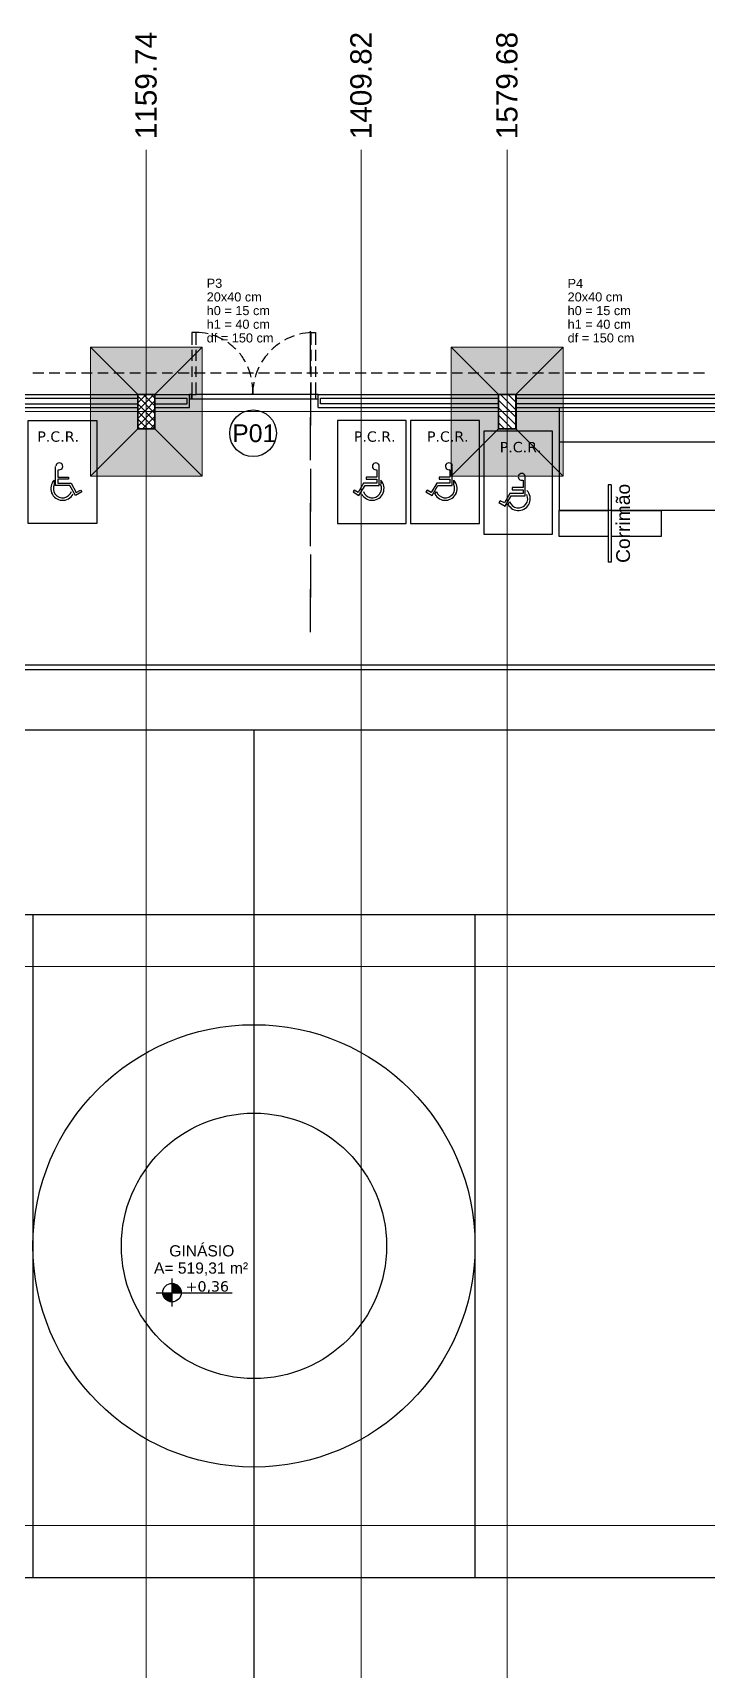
# Model space of a CAD drawing. Header units: millimetres. Extents: x 180 to 11148, y -1598 to 1045.
# Drawn here: x 340.25 to 355.95, y 10.09 to 48.17 of the extents above; entities that cross this region are included whole.
import ezdxf

# ---------------------------------------------------------------- set-up
doc = ezdxf.new("R2010")
doc.units = ezdxf.units.MM
doc.header["$MEASUREMENT"] = 0
for name, color, linetype, lineweight in [('LC-Eixos', 9, 'Continuous', 5), ('LC-Hachuras das sapatas', 43, 'Continuous', 5), ('LC-Hachuras dos pilares', 9, 'Continuous', 5), ('LC-Seção das fundações', 7, 'Continuous', 5), ('LC-Seção dos pilares', 4, 'Continuous', 30), ('LC-Textos', 3, 'Continuous', 20)]:
    doc.layers.add(name, color=color, linetype=linetype, lineweight=lineweight)
for name, color, linetype in [('PCR', 170, 'Continuous'), ('PDF3_Geometry', 7, 'Continuous'), ('PDF3_Solid Fills', 7, 'Continuous'), ('PDF3_Text', 7, 'Continuous'), ('PDF5_Geometry', 7, 'Continuous'), ('PDF5_Text', 7, 'Continuous')]:
    doc.layers.add(name, color=color, linetype=linetype)
doc.styles.add('Arial', font='arial.ttf')
doc.styles.add('PDF Arial', font='arial.ttf')
doc.styles.add('PDF Swis721 Lt BT', font='swissl.ttf')
doc.styles.add('PDF Verdana', font='verdana.ttf')
pattern_1 = [(135, (148.60113, 145.24555), (-0.08838835, -0.08838835), [])]

# ---------------------------------------------------------------- blocks, each defined once
blk = doc.blocks.new('E')
at = {"layer": 'LC-Hachuras das sapatas', "linetype": 'Continuous'}
h = blk.add_hatch(color=256, dxfattribs=at)
h.paths.add_polyline_path([(170.4959, 182.9429), (173.0959, 182.9429), (173.0959, 185.9429), (170.4959, 185.9429), (170.4959, 182.9429)])
h.paths.add_polyline_path([(171.5959, 184.0429), (171.9959, 184.0429), (171.9959, 184.8429), (171.5959, 184.8429), (171.5959, 184.0429)], flags=0)
h = blk.add_hatch(color=256, dxfattribs=at)
h.paths.add_polyline_path([(178.8947, 182.9429), (181.4947, 182.9429), (181.4947, 185.9429), (178.8947, 185.9429), (178.8947, 182.9429)])
h.paths.add_polyline_path([(179.9947, 184.0429), (180.3947, 184.0429), (180.3947, 184.8429), (179.9947, 184.8429), (179.9947, 184.0429)], flags=0)
at = {"layer": 'LC-Hachuras dos pilares', "linetype": 'Continuous'}
h = blk.add_hatch(dxfattribs=at)
h.set_pattern_fill('ANSI31', color=256, angle=90, style=0)
h.set_pattern_definition(pattern_1)
h.paths.add_polyline_path([(171.5959, 184.0429), (171.9959, 184.0429), (171.9959, 184.8429), (171.5959, 184.8429), (171.5959, 184.0429)])
h = blk.add_hatch(dxfattribs=at)
h.set_pattern_fill('ANSI31', color=256, angle=90, style=0)
h.set_pattern_definition(pattern_1)
h.paths.add_polyline_path([(179.9947, 184.0429), (180.3947, 184.0429), (180.3947, 184.8429), (179.9947, 184.8429), (179.9947, 184.0429)])
at = {"layer": 'LC-Eixos'}
for p, q in [((171.7959, 189.0314), (171.7959, 190.5314)), ((176.7975, 189.0314), (176.7975, 190.5314)), ((180.1947, 189.0314), (180.1947, 190.5314)), ((171.7959, 189.0314), (171.7959, 140.3947)), ((176.7975, 189.0314), (176.7975, 140.3947)), ((180.1947, 189.0314), (180.1947, 140.3947)), ((145.5511, 184.4429), (207.9089, 184.4429)), ((145.5511, 171.5401), (207.9089, 171.5401)), ((145.5511, 158.5441), (207.9089, 158.5441))]:
    blk.add_line(p, q, dxfattribs=at)
at = {"layer": 'LC-Seção das fundações'}
for p, q in [((170.4959, 185.9429), (171.5959, 184.8429)), ((173.0959, 185.9429), (171.9959, 184.8429)), ((178.8947, 185.9429), (179.9947, 184.8429)), ((181.4947, 185.9429), (180.3947, 184.8429)), ((170.4959, 182.9429), (171.5959, 184.0429)), ((170.4959, 182.9429), (171.5959, 184.0429)), ((173.0959, 182.9429), (171.9959, 184.0429)), ((178.8947, 182.9429), (179.9947, 184.0429)), ((178.8947, 182.9429), (179.9947, 184.0429)), ((181.4947, 182.9429), (180.3947, 184.0429))]:
    blk.add_line(p, q, dxfattribs=at)
for points in [[(170.4959, 182.9429), (173.0959, 182.9429), (173.0959, 185.9429), (170.4959, 185.9429), (170.4959, 182.9429)], [(178.8947, 182.9429), (181.4947, 182.9429), (181.4947, 185.9429), (178.8947, 185.9429), (178.8947, 182.9429)]]:
    blk.add_lwpolyline(points, close=True, dxfattribs=at)
at = {"layer": 'LC-Seção dos pilares'}
for points in [[(171.5959, 184.0429), (171.9959, 184.0429), (171.9959, 184.8429), (171.5959, 184.8429), (171.5959, 184.0429)], [(179.9947, 184.0429), (180.3947, 184.0429), (180.3947, 184.8429), (179.9947, 184.8429), (179.9947, 184.0429)]]:
    blk.add_lwpolyline(points, close=True, dxfattribs=at)
at = {"layer": 'LC-Textos', "linetype": 'Continuous', "char_height": 0.4942, "width": 5.003943, "attachment_point": 7, "rotation": 90, "line_spacing_factor": 0.798, "style": 'Arial'}
for s, insert in [('1159.74', (172.043, 190.7785)), ('1409.82', (177.0446, 190.7785)), ('1579.68', (180.4418, 190.7785))]:
    blk.add_mtext(s, dxfattribs=dict(at, insert=insert))
at = {"layer": 'LC-Textos', "linetype": 'Continuous', "char_height": 0.2118, "attachment_point": 7, "line_spacing_factor": 0.798, "style": 'Arial'}
for s, insert, width in [('P3', (173.2018, 187.3196), 0.733317), ('P4', (181.6006, 187.3196), 0.733317), ('20x40 cm', (173.2018, 187.0019), 2.594363), ('20x40 cm', (181.6006, 187.0019), 2.594363), ('h0 = 15 cm', (173.2018, 186.6842), 2.982933), ('h1 = 40 cm', (173.2018, 186.3665), 2.982933), ('h0 = 15 cm', (181.6006, 186.6842), 2.982933), ('h1 = 40 cm', (181.6006, 186.3665), 2.982933), ('df = 150 cm', (173.2018, 186.0488), 3.149463), ('df = 150 cm', (181.6006, 186.0488), 3.149463)]:
    blk.add_mtext(s, dxfattribs=dict(at, insert=insert, width=width))

msp = doc.modelspace()

# ---------------------------------------------------------------- linework, layer by layer
at = {"layer": 'PCR', "lineweight": -3}
for points in [[(341.7503, 39.1474), (341.7503, 36.7513), (340.1501, 36.7513), (340.1501, 39.1474)], [(347.3468, 39.1474), (347.3468, 36.7513), (348.947, 36.7513), (348.947, 39.1474)], [(349.0486, 39.1474), (349.0486, 36.7513), (350.6488, 36.7513), (350.6488, 39.1474)], [(350.7504, 38.9018), (350.7504, 36.5057), (352.3506, 36.5057), (352.3506, 38.9018)]]:
    msp.add_lwpolyline(points, close=True, dxfattribs=at)
for points in [[(340.8359, 37.7842), (340.8359, 37.6911), (341.1491, 37.6911), (341.2677, 37.4794), (341.3693, 37.5302), (341.3947, 37.4879), (341.2508, 37.4032), (341.1153, 37.6403), (340.7851, 37.6403), (340.7851, 38.0805)], [(348.2612, 37.7842), (348.2612, 37.6911), (347.9564, 37.6911), (347.8294, 37.4794), (347.7363, 37.5302), (347.7109, 37.4879), (347.8463, 37.4032), (347.9903, 37.6403), (348.3205, 37.6403), (348.3205, 38.0805)], [(349.963, 37.7842), (349.963, 37.6911), (349.6582, 37.6911), (349.5312, 37.4794), (349.4381, 37.5302), (349.4042, 37.4879), (349.5481, 37.4032), (349.6836, 37.6403), (350.0138, 37.6403), (350.0138, 38.0805)], [(340.7512, 37.7588), (340.7512, 37.6657)], [(340.8359, 38.0043), (340.8359, 37.835), (341.0899, 37.835), (341.0899, 37.7842), (340.8359, 37.7842)], [(348.2612, 38.0043), (348.2612, 37.835), (348.0157, 37.835), (348.0157, 37.7842), (348.2612, 37.7842)], [(348.3543, 37.7588), (348.3543, 37.6657)], [(349.963, 38.0043), (349.963, 37.835), (349.7175, 37.835), (349.7175, 37.7842), (349.963, 37.7842)], [(350.0477, 37.7588), (350.0477, 37.6657)], [(351.6648, 37.5387), (351.6648, 37.454), (351.36, 37.454), (351.233, 37.2339), (351.1314, 37.2847), (351.106, 37.2423), (351.2499, 37.1577), (351.3854, 37.3947), (351.7156, 37.3947), (351.7156, 37.835)], [(351.6648, 37.7588), (351.6648, 37.5895), (351.4108, 37.5895), (351.4108, 37.5387), (351.6648, 37.5387)], [(349.6413, 37.4963), (349.6074, 37.4371)], [(351.3431, 37.2508), (351.3092, 37.1915)]]:
    msp.add_lwpolyline(points, dxfattribs=at)
for centre, radius, start, end in [((340.874, 38.0848), 0.0804, 250.52669, 180), ((348.24, 38.0848), 0.0804, 360, 289.47331), ((349.9418, 38.0848), 0.0804, 360, 289.47331), ((340.9502, 37.5683), 0.2752, 136.05468, 332.14417), ((348.1554, 37.5683), 0.2752, 207.85583, 43.94532), ((349.8572, 37.5683), 0.2752, 207.85583, 43.94532), ((351.6352, 37.8392), 0.0804, 360, 289.47331), ((340.9502, 37.5683), 0.2159, 154.16017, 341.6913), ((348.1554, 37.5683), 0.2159, 198.3087, 25.83983), ((349.8572, 37.5683), 0.2159, 198.3087, 25.83983), ((351.559, 37.3312), 0.2752, 207.85583, 43.94532), ((351.559, 37.3312), 0.2159, 198.3087, 25.83983)]:
    msp.add_arc(centre, radius, start, end, dxfattribs=at)
at = {"layer": 'PDF3_Geometry', "lineweight": -3}
for points in [[(343.9601, 41.1963), (343.9601, 40.9084)], [(344.0617, 41.1963), (343.9601, 41.1963)], [(344.0617, 40.9084), (344.0617, 41.1963)], [(346.7203, 40.2311), (346.7203, 41.2302)], [(346.7372, 40.9084), (346.7372, 41.1963)], [(346.7372, 41.1963), (346.8388, 41.1963)], [(346.8388, 41.1963), (346.8388, 40.9084)], [(343.9601, 40.7899), (343.9601, 40.5359)], [(344.0617, 40.5359), (344.0617, 40.7899)], [(346.7372, 40.5359), (346.7372, 40.7899)], [(346.8388, 40.7899), (346.8388, 40.5359)], [(343.9601, 40.4089), (343.9601, 40.1634)], [(344.0617, 40.1634), (344.0617, 40.4089)], [(346.7203, 40.5359), (346.7203, 40.5359)], [(346.7372, 40.1634), (346.7372, 40.4089)], [(346.8388, 40.4089), (346.8388, 40.1634)], [(340.2601, 40.2565), (340.5141, 40.2565)], [(340.6411, 40.2565), (340.8867, 40.2565)], [(341.0137, 40.2565), (341.2592, 40.2565)], [(341.3862, 40.2565), (341.6402, 40.2565)], [(341.7672, 40.2565), (342.0128, 40.2565)], [(342.1398, 40.2565), (342.3853, 40.2565)], [(342.5123, 40.2565), (342.7663, 40.2565)], [(342.8848, 40.2565), (343.1388, 40.2565)], [(343.2658, 40.2565), (343.5114, 40.2565)], [(343.6384, 40.2565), (343.8924, 40.2565)], [(343.9601, 40.0364), (343.9601, 39.757)], [(344.0109, 40.2565), (344.2649, 40.2565)], [(344.0617, 39.757), (344.0617, 40.0364)], [(344.3919, 40.2565), (344.6374, 40.2565)], [(344.7644, 40.2565), (345.01, 40.2565)], [(345.137, 40.2565), (345.391, 40.2565)], [(345.5095, 40.2565), (345.7635, 40.2565)], [(345.8905, 40.2565), (346.136, 40.2565)], [(346.263, 40.2565), (346.5171, 40.2565)], [(346.6356, 40.2565), (346.8896, 40.2565)], [(346.7203, 40.0364), (346.7203, 39.0373)], [(346.7372, 39.757), (346.7372, 40.0364)], [(346.8388, 40.0364), (346.8388, 39.757)], [(347.0166, 40.2565), (347.2621, 40.2565)], [(347.3891, 40.2565), (347.6347, 40.2565)], [(347.7617, 40.2565), (348.0157, 40.2565)], [(348.1342, 40.2565), (348.3882, 40.2565)], [(348.5152, 40.2565), (348.7607, 40.2565)], [(348.8877, 40.2565), (349.1417, 40.2565)], [(349.2603, 40.2565), (349.5143, 40.2565)], [(349.6413, 40.2565), (349.8868, 40.2565)], [(350.0138, 40.2565), (350.2593, 40.2565)], [(350.3863, 40.2565), (350.6403, 40.2565)], [(350.7673, 40.2565), (351.0129, 40.2565)], [(351.1399, 40.2565), (351.3854, 40.2565)], [(351.5124, 40.2565), (351.7664, 40.2565)], [(351.885, 40.2565), (352.139, 40.2565)], [(352.266, 40.2565), (352.5115, 40.2565)], [(352.6385, 40.2565), (352.8925, 40.2565)], [(353.011, 40.2565), (353.265, 40.2565)], [(353.392, 40.2565), (353.6376, 40.2565)], [(353.7646, 40.2565), (354.0101, 40.2565)], [(354.1371, 40.2565), (354.3911, 40.2565)], [(354.5096, 40.2565), (354.7636, 40.2565)], [(354.8906, 40.2565), (355.1362, 40.2565)], [(355.2632, 40.2565), (355.5172, 40.2565)], [(355.6357, 40.2565), (355.8897, 40.2565)], [(319.7029, 39.757), (343.9008, 39.757)], [(331.6495, 39.6723), (342.6986, 39.6723)], [(342.6986, 39.74), (342.7155, 39.757)], [(342.6986, 39.5622), (342.8933, 39.757)], [(342.6986, 39.3844), (343.0711, 39.757)], [(342.6986, 39.1982), (343.0965, 39.6046)], [(343.0965, 39.6723), (343.85, 39.6723)], [(343.85, 39.5368), (343.85, 39.6723)], [(343.9008, 39.4522), (343.9008, 39.757)], [(343.9601, 39.757), (343.9008, 39.757)], [(343.9008, 39.757), (343.9008, 39.6554)], [(343.9008, 39.6554), (343.9601, 39.6554)], [(343.9008, 39.6554), (346.8388, 39.6554)], [(343.9601, 39.757), (344.0617, 39.757)], [(343.9601, 39.6554), (343.9601, 39.757)], [(343.9601, 39.757), (343.9601, 39.6554)], [(346.788, 39.757), (344.0617, 39.757)], [(346.7203, 39.7316), (346.7203, 39.7316)], [(346.8388, 39.757), (346.7372, 39.757)], [(346.8981, 39.757), (346.8388, 39.757)], [(346.8388, 39.757), (346.8388, 39.6554)], [(346.8388, 39.757), (346.8388, 39.6554)], [(346.8388, 39.6554), (346.8981, 39.6554)], [(346.8981, 39.757), (370.6049, 39.757)], [(346.8981, 39.4522), (346.8981, 39.757)], [(346.8981, 39.6554), (346.8981, 39.757)], [(351.0975, 39.5368), (346.9489, 39.5368), (346.9489, 39.6723), (351.0975, 39.6723)], [(351.5039, 39.6723), (362.4514, 39.6723)], [(331.6495, 39.5368), (342.6986, 39.5368)], [(331.6495, 39.4522), (342.6986, 39.4522)], [(342.6986, 39.0204), (343.0965, 39.4183)], [(342.8086, 38.9526), (343.0965, 39.2405)], [(343.0965, 39.5368), (343.85, 39.5368)], [(343.0965, 39.4522), (343.9008, 39.4522)], [(346.7203, 38.2245), (346.7203, 39.2236)], [(346.8981, 39.4522), (351.0975, 39.4522)], [(362.4514, 39.5368), (351.5039, 39.5368)], [(351.5039, 39.4522), (362.4514, 39.4522)], [(352.503, 39.4522), (352.503, 37.0561)], [(342.9949, 38.9526), (343.0965, 39.0627)], [(346.7203, 38.5293), (346.7203, 38.5293)], [(352.503, 38.6563), (370.6049, 38.6563)], [(346.7203, 38.0297), (346.7203, 37.0307)], [(346.7203, 37.7249), (346.7203, 37.7249)], [(353.646, 37.6572), (353.646, 35.8538)], [(353.7138, 37.6572), (353.646, 37.6572)], [(353.7138, 37.6572), (353.7138, 35.8538)], [(346.7203, 36.2263), (346.7203, 37.2254)], [(370.6049, 37.0561), (352.503, 37.0561)], [(353.646, 36.4549), (352.503, 36.4549), (352.503, 37.0561), (353.646, 37.0561)], [(353.7138, 37.0561), (354.8822, 37.0561), (354.8822, 36.4549), (353.7138, 36.4549)], [(346.7203, 36.5311), (346.7203, 36.5311)], [(346.7203, 36.0316), (346.7203, 35.0325)], [(353.7138, 35.8538), (353.646, 35.8538)], [(346.7203, 35.7268), (346.7203, 35.7268)], [(346.7203, 34.2282), (346.7203, 35.2273)], [(370.9012, 33.0513), (370.9012, 33.4577), (319.9993, 33.4577), (319.9993, 33.3561)], [(319.9993, 33.3561), (370.7996, 33.3561), (370.7996, 33.0513)], [(343.4921, 19.1964), (343.4921, 18.5445)], [(343.1281, 18.8662), (344.8976, 18.8662)], [(343.1281, 18.8662), (344.8976, 18.8662)]]:
    msp.add_lwpolyline(points, dxfattribs=at)
for points in [[(342.6986, 39.757), (343.0965, 39.757), (343.0965, 38.9526), (342.6986, 38.9526)], [(351.0975, 39.757), (351.5039, 39.757), (351.5039, 38.9526), (351.0975, 38.9526)]]:
    msp.add_lwpolyline(points, close=True, dxfattribs=at)
at = {"layer": 'PDF3_Geometry', "color": 49, "lineweight": -3, "true_color": 0x464646}
msp.add_lwpolyline([(321.3963, 31.9506), (321.3963, 7.956), (369.4026, 7.956), (369.4026, 31.9506)], close=True, dxfattribs=at)
for points in [[(345.3994, 31.9506), (345.3994, 7.956)], [(329.1179, 23.5009), (329.1179, 27.6665), (361.6894, 27.6665), (361.6894, 23.5009)], [(340.2601, 27.6665), (340.2601, 12.2401)], [(350.5472, 27.6665), (350.5472, 12.2401)], [(361.6894, 16.4057), (361.6894, 12.2401), (329.1179, 12.2401), (329.1179, 16.4057)]]:
    msp.add_lwpolyline(points, dxfattribs=at)
for radius in [5.1435, 3.0861]:
    msp.add_circle((345.4037, 19.9575), radius, dxfattribs=at)
at = {"layer": 'PDF3_Geometry', "lineweight": -3}
msp.add_circle((343.4964, 18.8704), 0.2159, dxfattribs=at)
for centre, radius, start, end in [((344.0406, 39.8629), 1.3334, 77.20175, 89.10605), ((344.0406, 39.8629), 1.3333, 61.09025, 71.83622), ((346.8092, 39.761), 1.4353, 92.68098, 104.00616), ((344.0406, 39.8628), 1.3335, 44.97796, 55.71735), ((346.8091, 39.7613), 1.4349, 123.95841, 133.93519), ((346.8089, 39.7617), 1.4346, 108.99237, 118.97154), ((344.0405, 39.8627), 1.3336, 28.86702, 39.60553), ((344.0407, 39.8628), 1.3334, 12.75457, 23.49465), ((346.8097, 39.761), 1.4357, 153.88722, 163.85911), ((346.8095, 39.7609), 1.4355, 138.92329, 148.89594), ((344.0405, 39.8628), 1.3335, 355.48469, 7.38283), ((346.809, 39.7612), 1.435, 168.84855, 180.17115)]:
    msp.add_arc(centre, radius, start, end, dxfattribs=at)
at = {"layer": 'PDF3_Solid Fills', "transparency": 33554559}
for points in [[(343.4921, 19.0863), (343.5345, 19.0779), (343.4921, 19.0779)], [(343.5345, 19.0779), (343.4921, 19.0779), (343.5768, 19.0694)], [(343.4921, 19.0779), (343.5768, 19.0694), (343.4921, 19.0694)], [(343.5768, 19.0694), (343.4921, 19.0694), (343.6107, 19.0525)], [(343.4921, 19.0694), (343.6107, 19.0525), (343.4921, 19.0525)], [(343.6107, 19.0525), (343.4921, 19.0525), (343.6445, 19.0186)], [(343.4921, 19.0525), (343.6445, 19.0186), (343.4921, 19.0186)], [(343.4921, 18.8662), (343.2805, 18.8662), (343.4921, 18.8323)], [(343.2805, 18.8662), (343.4921, 18.8323), (343.2805, 18.8323)], [(343.4921, 18.8323), (343.2805, 18.8323), (343.4921, 18.7985)], [(343.2805, 18.8323), (343.4921, 18.7985), (343.2889, 18.7985)], [(343.4921, 18.7985), (343.2889, 18.7985), (343.4921, 18.7646)], [(343.2889, 18.7985), (343.4921, 18.7646), (343.3059, 18.7646)], [(343.4921, 18.7646), (343.3059, 18.7646), (343.4921, 18.7307)], [(343.3059, 18.7646), (343.4921, 18.7307), (343.3313, 18.7307)], [(343.4921, 18.7307), (343.3313, 18.7307), (343.4921, 18.7053)], [(343.3313, 18.7307), (343.4921, 18.7053), (343.3567, 18.7053)], [(343.4921, 18.7053), (343.3567, 18.7053), (343.4921, 18.6799)], [(343.3567, 18.7053), (343.4921, 18.6799), (343.3905, 18.6799)], [(343.4921, 18.6799), (343.3905, 18.6799), (343.4921, 18.663)], [(343.3905, 18.6799), (343.4921, 18.663), (343.4244, 18.663)], [(343.4921, 18.6545), (343.4583, 18.6545), (343.4244, 18.663)], [(343.4244, 18.663), (343.4921, 18.663), (343.4921, 18.6545)], [(343.6445, 19.0186), (343.4921, 19.0186), (343.6699, 18.9932)], [(343.4921, 19.0186), (343.6699, 18.9932), (343.4921, 18.9932)], [(343.6699, 18.9932), (343.4921, 18.9932), (343.6953, 18.9509)], [(343.4921, 18.9932), (343.6953, 18.9509), (343.4921, 18.9509)], [(343.6953, 18.9509), (343.4921, 18.9509), (343.7038, 18.9085)], [(343.4921, 18.9509), (343.7038, 18.9085), (343.4921, 18.9085)], [(343.7038, 18.9085), (343.4921, 18.9085), (343.7123, 18.8662)], [(343.4921, 18.9085), (343.7123, 18.8662), (343.4921, 18.8662)], [(343.4921, 18.6545), (343.4921, 18.6545), (343.4583, 18.6545)]]:
    msp.add_solid(points, dxfattribs=at)
at = {"layer": 'PDF5_Geometry', "lineweight": -3}
msp.add_circle((345.3827, 38.8532), 0.5429, dxfattribs=at)

# ---------------------------------------------------------------- block references
msp.add_blockref('E', (171.1018, -145.0874))

# ---------------------------------------------------------------- texts
at = {"layer": 'PCR', "char_height": 0.23999, "attachment_point": 7, "style": 'PDF Verdana'}
for insert in [(340.3617, 38.652), (347.7278, 38.652), (349.4296, 38.652), (351.1229, 38.4065)]:
    msp.add_mtext('P.C.R.', dxfattribs=dict(at, insert=insert))
at = {"layer": 'PDF3_Text', "insert": (354.1588, 35.8385), "char_height": 0.32, "attachment_point": 7, "rotation": 90, "style": 'PDF Arial'}
msp.add_mtext('Corrimão', dxfattribs=at)
at = {"layer": 'PDF3_Text', "attachment_point": 7}
for s, insert, char_height, style in [('GINÁSIO', (343.4329, 19.7084), 0.26, 'PDF Arial'), ('A= 519,31 m²', (343.0773, 19.2635), 0.259996, 'PDF Arial'), ('+0,36', (343.8139, 18.8573), 0.23999, 'PDF Verdana')]:
    msp.add_mtext(s, dxfattribs=dict(at, insert=insert, char_height=char_height, style=style))
at = {"layer": 'PDF5_Text', "insert": (344.897, 38.6415), "char_height": 0.41331, "attachment_point": 7, "style": 'PDF Swis721 Lt BT'}
msp.add_mtext('P01', dxfattribs=at)

doc.saveas('drawing.dxf')
